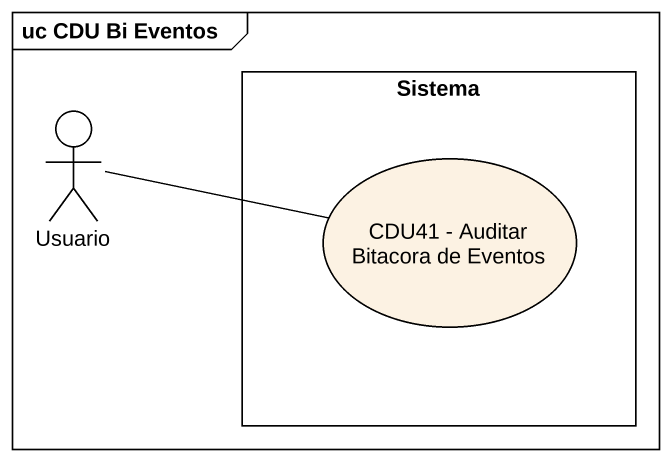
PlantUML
@startuml
mainframe uc CDU Bi Eventos
actor Usuario
rectangle Sistema {
  usecase "CDU41 - Auditar Bitacora de Eventos" as CDU41_Auditar_Bitacora_de
}
Usuario -right- CDU41_Auditar_Bitacora_de
@enduml
